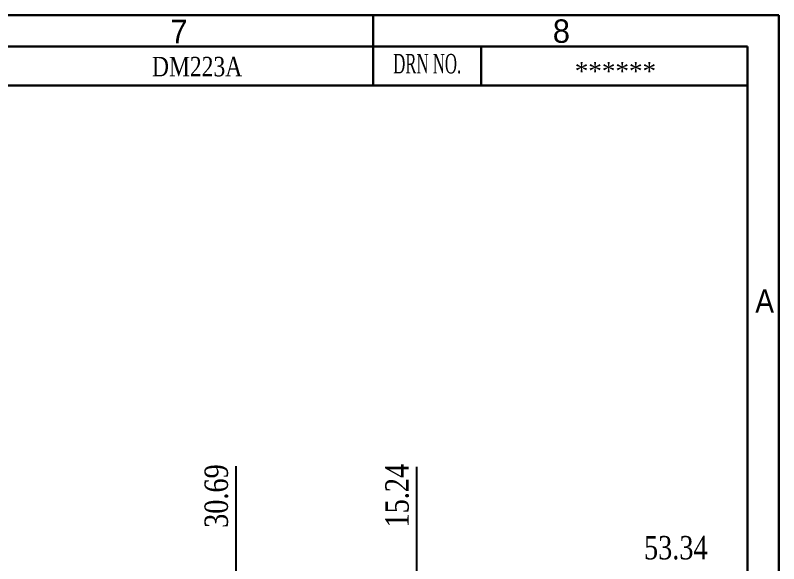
# Model space of a CAD drawing. Header units: millimetres. Extents: x 861 to 1253, y -31 to 249.
# Drawn here: x 1155 to 1252.9, y 178.5 to 248.9 of the extents above; entities that cross this region are included whole.
import ezdxf
from ezdxf.enums import TextEntityAlignment as Align

# ---------------------------------------------------------------- set-up
doc = ezdxf.new("R2010")
doc.units = ezdxf.units.MM
doc.header["$LTSCALE"] = 32.67
doc.header["$PDMODE"] = 3
doc.header["$PDSIZE"] = 0.3125
doc.layers.get('0').update_dxf_attribs({"linetype": 'CONTINUOUS'})
doc.layers.get('Defpoints').update_dxf_attribs({"linetype": 'CONTINUOUS'})
doc.layers.add('尺寸標柱線', color=3, linetype='CONTINUOUS', lineweight=15)
doc.layers.add('文字線性', color=7, linetype='CONTINUOUS', lineweight=25)
doc.styles.get("Standard").update_dxf_attribs({"font": 'times.ttf', "width": 0.8})
doc.styles.add('TEXTSTYLE_0', font='txt', dxfattribs={"width": 0.8})
doc.styles.add('型式1', font='times.ttf')
doc.dimstyles.new('ISO-25(2)', dxfattribs={"dimtxt": 3, "dimasz": 2.5, "dimexe": 1, "dimexo": 1, "dimgap": 1, "dimtad": 1, "dimlfac": 0.666667, "dimdsep": 46, "dimtxsty": 'Standard', "dimcen": 2.5, "dimclrd": 3, "dimclre": 3, "dimclrt": 2, "dimadec": 0, "dimazin": 2, "dimtfac": 1, "dimtmove": 0, "dimatfit": 3, "dimfxl": 0, "dimarcsym": 0})

# ---------------------------------------------------------------- blocks, each defined once
blk = doc.blocks.new('*D277')
at = {"layer": 'Defpoints', "color": 0}
for p in [(1094.101, 182.289), (1094.101, 173.942), (1229.356, 94.342)]:
    blk.add_point(p, dxfattribs=at)
at = {"layer": '尺寸標柱線', "color": 3, "lineweight": -2}
blk.add_line((1094.101, 174.942), (1094.101, 190.965), dxfattribs=at)
at = {"layer": '尺寸標柱線', "color": 2, "insert": (1091.571, 187.127), "char_height": 3, "attachment_point": 5, "rotation": 90}
blk.add_mtext('90.17', dxfattribs=at)
blk = doc.blocks.new('*D278')
at = {"layer": 'Defpoints', "color": 0}
for p in [(1111.252, 182.109), (1111.252, 164.476), (1229.356, 94.342)]:
    blk.add_point(p, dxfattribs=at)
at = {"layer": '尺寸標柱線', "color": 3, "lineweight": -2}
blk.add_line((1111.252, 165.476), (1111.252, 190.828), dxfattribs=at)
at = {"layer": '尺寸標柱線', "color": 2, "insert": (1108.722, 186.968), "char_height": 3, "attachment_point": 5, "rotation": 90}
blk.add_mtext('78.74', dxfattribs=at)
blk = doc.blocks.new('*D279')
at = {"layer": 'Defpoints', "color": 0}
for p in [(1130.296, 182.168), (1130.296, 151.082), (1229.356, 94.342)]:
    blk.add_point(p, dxfattribs=at)
at = {"layer": '尺寸標柱線', "color": 3, "lineweight": -2}
blk.add_line((1130.296, 152.082), (1130.296, 190.866), dxfattribs=at)
at = {"layer": '尺寸標柱線', "color": 2, "insert": (1127.766, 187.017), "char_height": 3, "attachment_point": 5, "rotation": 90}
blk.add_mtext('66.04', dxfattribs=at)
blk = doc.blocks.new('*D282')
at = {"layer": 'Defpoints', "color": 0}
for p in [(1183.327, 182.387), (1183.327, 161.676), (1229.356, 94.342)]:
    blk.add_point(p, dxfattribs=at)
at = {"layer": '尺寸標柱線', "color": 3, "lineweight": -2}
blk.add_line((1183.327, 162.676), (1183.327, 191.064), dxfattribs=at)
at = {"layer": '尺寸標柱線', "color": 2, "insert": (1180.797, 187.226), "char_height": 3, "attachment_point": 5, "rotation": 90}
blk.add_mtext('30.69', dxfattribs=at)
blk = doc.blocks.new('*D284')
at = {"layer": 'Defpoints', "color": 0}
for p in [(1206.496, 182.561), (1206.496, 173.942), (1229.356, 94.342)]:
    blk.add_point(p, dxfattribs=at)
at = {"layer": '尺寸標柱線', "color": 3, "lineweight": -2}
blk.add_line((1206.496, 174.942), (1206.496, 190.996), dxfattribs=at)
at = {"layer": '尺寸標柱線', "color": 2, "insert": (1203.966, 187.279), "char_height": 3, "attachment_point": 5, "rotation": 90}
blk.add_mtext('15.24', dxfattribs=at)

msp = doc.modelspace()

# ---------------------------------------------------------------- linework, layer by layer
at = {"color": 7, "linetype": 'Continuous', "lineweight": 30}
for p, q in [((860.87, 248.896), (1252.87, 248.896)), ((1200.87, 244.896), (1200.87, 248.896)), ((1252.87, -27.104), (1252.87, 248.896)), ((864.87, 244.896), (1248.87, 244.896)), ((1248.87, -23.104), (1248.87, 244.896))]:
    msp.add_line(p, q, dxfattribs=at)
at = {"color": 2, "linetype": 'Continuous', "lineweight": 30}
for p, q in [((1200.87, 244.896), (1200.87, 239.896)), ((1214.745, 244.896), (1214.745, 239.896)), ((1111.245, 239.896), (1248.87, 239.896))]:
    msp.add_line(p, q, dxfattribs=at)

# ---------------------------------------------------------------- texts
at = {"color": 2, "linetype": 'Continuous', "lineweight": 30, "style": 'TEXTSTYLE_0'}
for s, width, p, p2 in [('7', 1.1, (1174.887, 245.315), (1177.087, 245.315)), ('8', 1.1, (1223.91, 245.363), (1226.11, 245.363)), ('A', 1.2, (1249.863, 210.735), (1252.263, 210.735))]:
    msp.add_text(s, height=3, dxfattribs=dict(at, width=width)).set_placement(p, p2, align=Align.FIT)
at = {"color": 2, "linetype": 'Continuous', "lineweight": 30, "width": 0.582509}
msp.add_text('DRN NO.', height=2.5, dxfattribs=at).set_placement((1203.447, 241.438), (1212.168, 241.438), align=Align.FIT)
at = {"color": 2, "linetype": 'Continuous', "insert": (1178.315, 243.564), "char_height": 2.5, "width": 36.34, "attachment_point": 2, "line_spacing_factor": 0.9}
msp.add_mtext('DM223A', dxfattribs=at)
at = {"layer": '尺寸標柱線', "color": 2, "insert": (1239.679, 180.579), "char_height": 3, "attachment_point": 5}
msp.add_mtext('53.34', dxfattribs=at)
at = {"layer": '文字線性', "color": 2, "insert": (1226.727, 242.881), "char_height": 2.3, "attachment_point": 1, "style": '型式1'}
msp.add_mtext('******', dxfattribs=at)

# ---------------------------------------------------------------- dimensions: what is measured, and where the dimension line sits
at = {"layer": '尺寸標柱線'}
for feature_location, offset, picture, middle in [((1094.101, 173.942), (0, 8.348), '*D277', (1091.571, 187.127)), ((1111.252, 164.476), (0, 17.633), '*D278', (1108.722, 186.968)), ((1130.296, 151.082), (0, 31.086), '*D279', (1127.766, 187.017)), ((1183.327, 161.676), (0, 20.711), '*D282', (1180.797, 187.226)), ((1206.496, 173.942), (0, 8.619), '*D284', (1203.966, 187.279))]:
    dim = msp.add_ordinate_dim(feature_location=feature_location, offset=offset, dtype=1, origin=(1229.356, 94.342), dimstyle='ISO-25(2)', dxfattribs=at)
    dim.commit()
    dim.dimension.update_dxf_attribs({"geometry": picture, "text_midpoint": middle})

doc.saveas('drawing.dxf')
